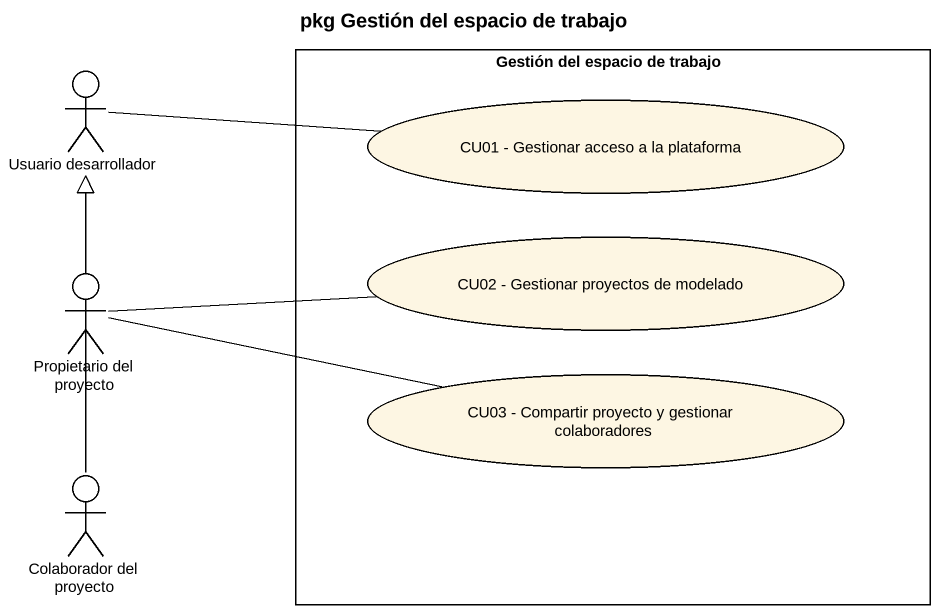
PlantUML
@startuml
title pkg Gestión del espacio de trabajo
rectangle "Gestión del espacio de trabajo" as Gestión_del_espacio_de {
  usecase "CU01 - Gestionar acceso a la plataforma" as CU01_Gestionar_acceso_a_la
  usecase "CU02 - Gestionar proyectos de modelado" as CU02_Gestionar_proyectos_de
  usecase "CU03 - Compartir proyecto y gestionar colaboradores" as CU03_Compartir_proyecto_y
}
actor "Usuario desarrollador" as Usuario_desarrollador
actor "Propietario del proyecto" as Propietario_del_proyecto
actor "Colaborador del proyecto" as Colaborador_del_proyecto
Usuario_desarrollador -right- CU01_Gestionar_acceso_a_la
Propietario_del_proyecto -up-|> Usuario_desarrollador
Propietario_del_proyecto -right- CU02_Gestionar_proyectos_de
Propietario_del_proyecto -right- CU03_Compartir_proyecto_y
Colaborador_del_proyecto -up-|> Usuario_desarrollador
@enduml
